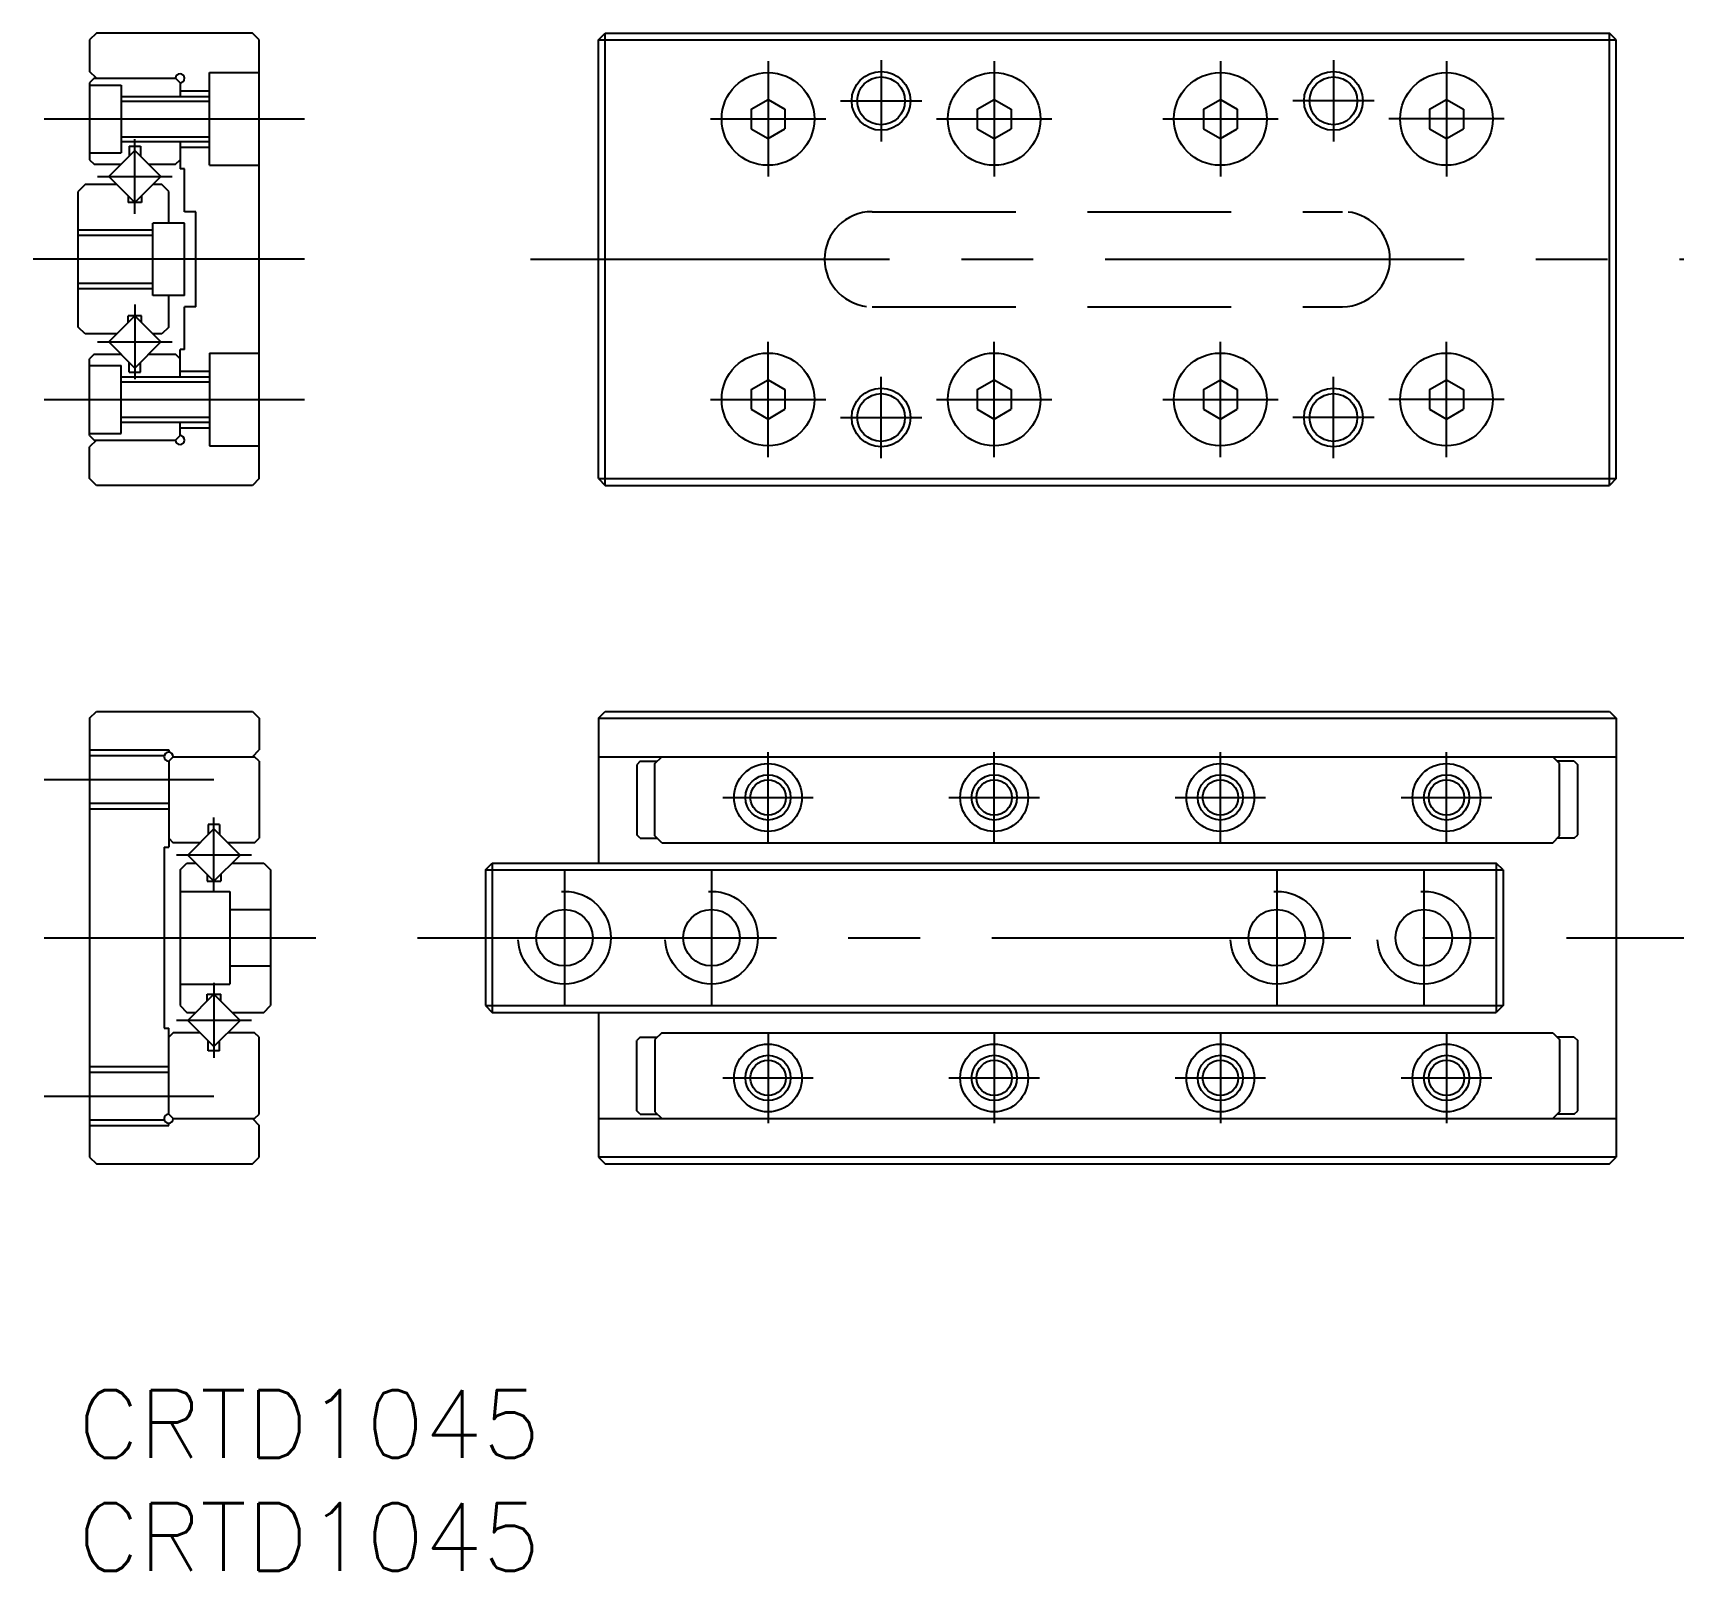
# Model space of a CAD drawing. Extents: x -2 to 71, y -8 to 60.
import ezdxf

# ---------------------------------------------------------------- set-up
doc = ezdxf.new("R2010")
doc.units = 0
doc.header["$LTSCALE"] = 0.5
doc.linetypes.add('CENTER', pattern=[50.8, 31.75, -6.35, 6.35, -6.35])
doc.linetypes.add('DASHED', pattern=[19.05, 12.7, -6.35])
for name, color, linetype in [('MSM_CENTER', 1, 'CENTER'), ('MSM_CONTINUOUS', 7, 'CONTINUOUS'), ('MSM_DASHED', 4, 'DASHED'), ('MSM_NARROW', 5, 'CONTINUOUS'), ('MSM_PART_NUMBER', 7, 'CONTINUOUS')]:
    doc.layers.add(name, color=color, linetype=linetype)
doc.styles.get("Standard").update_dxf_attribs({"font": 'txt.shx', "height": 3, "bigfont": 'bigfont.shx'})

# ---------------------------------------------------------------- blocks, each defined once
blk = doc.blocks.new('*U2')
at = {"layer": 'MSM_PART_NUMBER'}
blk.add_text('CRTD1045', height=3, dxfattribs=at).set_placement((0, -3))
blk = doc.blocks.new('*U3')
at = {"layer": 'MSM_PART_NUMBER'}
blk.add_text('CRTD1045', height=3, dxfattribs=at).set_placement((0, -8))

msp = doc.modelspace()

# ---------------------------------------------------------------- linework, layer by layer
at = {"layer": 'MSM_CENTER'}
for p, q in [((30.5, 58.75), (30.5, 53.65)), ((35.5, 58.8), (35.5, 55.2)), ((40.5, 58.75), (40.5, 53.65)), ((50.5, 58.75), (50.5, 53.65)), ((55.5, 58.8), (55.5, 55.2)), ((60.5, 58.75), (60.5, 53.65)), ((33.7, 57), (37.3, 57)), ((57.3, 57), (53.7, 57)), ((-1.5, 56.2), (10, 56.2)), ((27.95, 56.2), (33.05, 56.2)), ((37.95, 56.2), (43.05, 56.2)), ((47.95, 56.2), (53.05, 56.2)), ((63.05, 56.2), (57.95, 56.2)), ((2.5, 52), (2.5, 55.311)), ((0.845, 53.655), (4.155, 53.655)), ((10, 50), (-2, 50)), ((20, 50), (71, 50)), ((2.5, 48), (2.5, 44.689)), ((0.845, 46.345), (4.155, 46.345)), ((30.5, 41.25), (30.5, 46.35)), ((40.5, 41.25), (40.5, 46.35)), ((50.5, 41.25), (50.5, 46.35)), ((60.5, 41.25), (60.5, 46.35)), ((35.5, 41.2), (35.5, 44.8)), ((55.5, 41.2), (55.5, 44.8)), ((-1.5, 43.8), (10, 43.8)), ((27.95, 43.8), (33.05, 43.8)), ((37.95, 43.8), (43.05, 43.8)), ((47.95, 43.8), (53.05, 43.8)), ((63.05, 43.8), (57.95, 43.8)), ((33.7, 43), (37.3, 43)), ((57.3, 43), (53.7, 43)), ((30.5, 24.2), (30.5, 28.2)), ((40.5, 24.2), (40.5, 28.2)), ((50.5, 24.2), (50.5, 28.2)), ((60.5, 24.2), (60.5, 28.2)), ((-1.5, 27), (6, 27)), ((28.5, 26.2), (32.5, 26.2)), ((38.5, 26.2), (42.5, 26.2)), ((48.5, 26.2), (52.5, 26.2)), ((58.5, 26.2), (62.5, 26.2)), ((6, 22), (6, 25.311)), ((7.655, 23.655), (4.345, 23.655)), ((21.5, 23), (21.5, 17)), ((28, 23), (28, 17)), ((53, 23), (53, 17)), ((59.5, 23), (59.5, 17)), ((-1.5, 20), (10.5, 20)), ((15, 20), (71, 20)), ((6, 18), (6, 14.689)), ((7.655, 16.345), (4.345, 16.345)), ((30.5, 15.8), (30.5, 11.8)), ((40.5, 15.8), (40.5, 11.8)), ((50.5, 15.8), (50.5, 11.8)), ((60.5, 15.8), (60.5, 11.8)), ((28.5, 13.8), (32.5, 13.8)), ((38.5, 13.8), (42.5, 13.8)), ((48.5, 13.8), (52.5, 13.8)), ((58.5, 13.8), (62.5, 13.8)), ((-1.5, 13), (6, 13))]:
    msp.add_line(p, q, dxfattribs=at)
at = {"layer": 'MSM_CONTINUOUS'}
for p, q in [((0.8, 60), (0.5, 59.7)), ((7.7, 60), (0.8, 60)), ((8, 59.7), (7.7, 60)), ((23, 59.7), (23.3, 60)), ((23.3, 40), (23.3, 60)), ((23.3, 60), (67.7, 60)), ((34.4, 60), (34.4, 60)), ((67.7, 40), (67.7, 60)), ((68, 59.7), (67.7, 60)), ((0.5, 59.7), (0.5, 58.3)), ((8, 40.3), (8, 59.7)), ((23, 40.3), (23, 59.7)), ((23, 59.7), (68, 59.7)), ((68, 40.3), (68, 59.7)), ((0.8, 58), (0.5, 58.3)), ((0.7, 58), (0.5, 57.8)), ((0.5, 57.8), (0.5, 54.4)), ((0.5, 57.7), (1.9, 57.7)), ((0.7, 58), (4.3, 58)), ((1.9, 57.7), (1.9, 54.7)), ((4.5, 57.8), (4.3, 58)), ((4.5, 57.8), (4.5, 57.2)), ((5.8, 58.25), (8, 58.25)), ((5.8, 54.15), (5.8, 58.25)), ((1.9, 57.2), (5.8, 57.2)), ((4.5, 57.45), (5.8, 57.45)), ((29.75, 56.633), (30.5, 57.066)), ((30.5, 57.066), (31.25, 56.633)), ((39.75, 56.633), (40.5, 57.066)), ((40.5, 57.066), (41.25, 56.633)), ((49.75, 56.633), (50.5, 57.066)), ((50.5, 57.066), (51.25, 56.633)), ((59.75, 56.633), (60.5, 57.066)), ((60.5, 57.066), (61.25, 56.633)), ((29.75, 56.633), (29.75, 55.767)), ((31.25, 56.633), (31.25, 55.767)), ((39.75, 56.633), (39.75, 55.767)), ((41.25, 56.633), (41.25, 55.767)), ((49.75, 56.633), (49.75, 55.767)), ((51.25, 56.633), (51.25, 55.767)), ((59.75, 56.633), (59.75, 55.767)), ((61.25, 56.633), (61.25, 55.767)), ((29.75, 55.767), (30.5, 55.334)), ((30.5, 55.334), (31.25, 55.767)), ((39.75, 55.767), (40.5, 55.334)), ((40.5, 55.334), (41.25, 55.767)), ((49.75, 55.767), (50.5, 55.334)), ((50.5, 55.334), (51.25, 55.767)), ((59.75, 55.767), (60.5, 55.334)), ((60.5, 55.334), (61.25, 55.767)), ((2.5, 54.811), (1.345, 53.655)), ((1.9, 55.2), (5.8, 55.2)), ((2.25, 55), (2.75, 55)), ((2.25, 55), (2.25, 54.561)), ((2.5, 54.811), (3.655, 53.655)), ((2.75, 55), (2.75, 54.561)), ((4.5, 55.2), (4.5, 54)), ((4.5, 54.95), (5.8, 54.95)), ((0.5, 54.7), (1.9, 54.7)), ((0.5, 54.4), (0.7, 54.2)), ((0.7, 54.2), (1.889, 54.2)), ((3.111, 54.2), (4.3, 54.2)), ((4.3, 54.2), (4.5, 54.4)), ((5.8, 54.15), (8, 54.15)), ((0.3, 53.3), (0, 53)), ((1.7, 53.3), (0.3, 53.3)), ((2.5, 52.5), (1.345, 53.655)), ((3.655, 53.655), (2.5, 52.5)), ((3.7, 53.3), (3.3, 53.3)), ((4, 53), (3.7, 53.3)), ((4.7, 54), (4.5, 54)), ((4.7, 52.1), (4.7, 54)), ((0, 47), (0, 53)), ((2.2, 52.8), (2.2, 52.5)), ((2.8, 52.8), (2.8, 52.5)), ((4, 51.6), (4, 53)), ((2.8, 52.5), (2.2, 52.5)), ((5.2, 52.1), (4.7, 52.1)), ((5.2, 47.9), (5.2, 52.1)), ((3.3, 48.4), (3.3, 51.6)), ((4.7, 51.6), (3.3, 51.6)), ((4.7, 48.4), (4.7, 51.6)), ((0, 51.056), (3.3, 51.056)), ((0, 48.943), (3.3, 48.943)), ((4.7, 48.4), (3.3, 48.4)), ((4, 47), (4, 48.4)), ((2.5, 47.5), (1.345, 46.345)), ((2.8, 47.5), (2.2, 47.5)), ((2.2, 47.2), (2.2, 47.5)), ((3.655, 46.345), (2.5, 47.5)), ((2.8, 47.2), (2.8, 47.5)), ((5.2, 47.9), (4.7, 47.9)), ((4.7, 46), (4.7, 47.9)), ((0.3, 46.7), (0, 47)), ((4, 47), (3.7, 46.7)), ((1.7, 46.7), (0.3, 46.7)), ((2.5, 45.189), (1.345, 46.345)), ((2.5, 45.189), (3.655, 46.345)), ((3.7, 46.7), (3.3, 46.7)), ((4.7, 46), (4.5, 46)), ((4.5, 44.8), (4.5, 46)), ((0.7, 45.8), (0.5, 45.6)), ((0.5, 42.2), (0.5, 45.6)), ((0.5, 45.3), (1.9, 45.3)), ((0.7, 45.8), (1.889, 45.8)), ((1.9, 42.3), (1.9, 45.3)), ((2.25, 45), (2.25, 45.439)), ((2.75, 45), (2.75, 45.439)), ((3.111, 45.8), (4.3, 45.8)), ((4.5, 45.6), (4.3, 45.8)), ((5.8, 45.85), (8, 45.85)), ((5.8, 45.85), (5.8, 41.75)), ((1.9, 44.8), (5.8, 44.8)), ((2.25, 45), (2.75, 45)), ((4.5, 45.05), (5.8, 45.05)), ((29.75, 44.233), (30.5, 44.666)), ((30.5, 44.666), (31.25, 44.233)), ((39.75, 44.233), (40.5, 44.666)), ((40.5, 44.666), (41.25, 44.233)), ((49.75, 44.233), (50.5, 44.666)), ((50.5, 44.666), (51.25, 44.233)), ((59.75, 44.233), (60.5, 44.666)), ((60.5, 44.666), (61.25, 44.233)), ((29.75, 44.233), (29.75, 43.367)), ((31.25, 44.233), (31.25, 43.367)), ((39.75, 44.233), (39.75, 43.367)), ((41.25, 44.233), (41.25, 43.367)), ((49.75, 44.233), (49.75, 43.367)), ((51.25, 44.233), (51.25, 43.367)), ((59.75, 44.233), (59.75, 43.367)), ((61.25, 44.233), (61.25, 43.367)), ((29.75, 43.367), (30.5, 42.934)), ((30.5, 42.934), (31.25, 43.367)), ((39.75, 43.367), (40.5, 42.934)), ((40.5, 42.934), (41.25, 43.367)), ((49.75, 43.367), (50.5, 42.934)), ((50.5, 42.934), (51.25, 43.367)), ((59.75, 43.367), (60.5, 42.934)), ((60.5, 42.934), (61.25, 43.367)), ((1.9, 42.8), (5.8, 42.8)), ((4.5, 42.2), (4.5, 42.8)), ((4.5, 42.55), (5.8, 42.55)), ((0.5, 42.3), (1.9, 42.3)), ((0.5, 42.2), (0.7, 42)), ((0.8, 42), (0.5, 41.7)), ((0.5, 40.3), (0.5, 41.7)), ((0.7, 42), (4.3, 42)), ((4.5, 42.2), (4.3, 42)), ((5.8, 41.75), (8, 41.75)), ((0.8, 40), (0.5, 40.3)), ((8, 40.3), (7.7, 40)), ((23, 40.3), (68, 40.3)), ((23, 40.3), (23.3, 40)), ((68, 40.3), (67.7, 40)), ((7.7, 40), (0.8, 40)), ((23.3, 40), (67.7, 40)), ((0.5, 29.7), (0.8, 30)), ((0.8, 30), (7.7, 30)), ((7.7, 30), (8, 29.7)), ((23, 29.7), (23.3, 30)), ((23.3, 30), (67.7, 30)), ((67.7, 30), (68, 29.7)), ((0.5, 29.7), (0.5, 10.3)), ((8, 29.7), (8, 28.3)), ((23, 29.7), (23, 23.3)), ((23, 29.7), (68, 29.7)), ((68, 29.7), (68, 10.3)), ((0.5, 28.056), (3.808, 28.056)), ((4, 28.3), (4, 28.2)), ((4.2, 28), (4, 27.8)), ((4, 27.8), (4, 24)), ((4.2, 28), (7.8, 28)), ((7.7, 28), (8, 28.3)), ((8, 27.8), (7.8, 28)), ((8, 27.8), (8, 24.4)), ((23, 28), (68, 28)), ((24.85, 27.8), (24.7, 27.65)), ((24.85, 27.8), (25.6, 27.8)), ((25.5, 27.7), (25.8, 28)), ((65.5, 27.7), (65.2, 28)), ((66.15, 27.8), (65.4, 27.8)), ((66.15, 27.8), (66.3, 27.65)), ((24.7, 27.65), (24.7, 24.55)), ((25.5, 24.5), (25.5, 27.7)), ((65.5, 24.5), (65.5, 27.7)), ((66.3, 24.55), (66.3, 27.65)), ((0.5, 25.943), (4, 25.943)), ((5.75, 25), (5.75, 24.561)), ((6.25, 25), (5.75, 25)), ((6.25, 25), (6.25, 24.561)), ((4, 24.4), (4.2, 24.2)), ((5.389, 24.2), (4.2, 24.2)), ((6, 24.811), (4.845, 23.655)), ((6, 24.811), (7.155, 23.655)), ((7.8, 24.2), (6.611, 24.2)), ((7.8, 24.2), (8, 24.4)), ((24.85, 24.4), (24.7, 24.55)), ((24.85, 24.4), (25.6, 24.4)), ((25.8, 24.2), (25.5, 24.5)), ((25.8, 24.2), (65.2, 24.2)), ((65.2, 24.2), (65.5, 24.5)), ((66.15, 24.4), (65.4, 24.4)), ((66.15, 24.4), (66.3, 24.55)), ((3.8, 24), (3.8, 16)), ((3.8, 24), (4, 24)), ((4.845, 23.655), (6, 22.5)), ((6, 22.5), (7.155, 23.655)), ((4.5, 23), (4.8, 23.3)), ((4.5, 23), (4.5, 17)), ((4.8, 23.3), (5.2, 23.3)), ((5.7, 22.8), (5.7, 22.5)), ((6.3, 22.8), (6.3, 22.5)), ((6.8, 23.3), (8.2, 23.3)), ((8.2, 23.3), (8.5, 23)), ((8.5, 23), (8.5, 17)), ((18, 23), (18.3, 23.3)), ((18, 23), (63, 23)), ((18, 23), (18, 17)), ((18.3, 23.3), (62.7, 23.3)), ((18.3, 23.3), (18.3, 16.7)), ((62.7, 23.3), (62.7, 16.7)), ((63, 23), (62.7, 23.3)), ((63, 23), (63, 17)), ((4.5, 22.05), (6.7, 22.05)), ((5.7, 22.5), (6.3, 22.5)), ((6.7, 22.05), (6.7, 17.95)), ((6.7, 21.25), (8.5, 21.25)), ((6.7, 18.75), (8.5, 18.75)), ((4.5, 17.95), (6.7, 17.95)), ((4.5, 17), (4.8, 16.7)), ((4.845, 16.345), (6, 17.5)), ((5.7, 17.2), (5.7, 17.5)), ((5.7, 17.5), (6.3, 17.5)), ((6, 17.5), (7.155, 16.345)), ((6.3, 17.2), (6.3, 17.5)), ((8.2, 16.7), (8.5, 17)), ((18, 17), (63, 17)), ((18, 17), (18.3, 16.7)), ((63, 17), (62.7, 16.7)), ((4.8, 16.7), (5.2, 16.7)), ((6, 15.189), (4.845, 16.345)), ((6, 15.189), (7.155, 16.345)), ((6.8, 16.7), (8.2, 16.7)), ((18.3, 16.7), (62.7, 16.7)), ((23, 16.7), (23, 10.3)), ((3.8, 16), (4, 16)), ((4, 12.2), (4, 16)), ((4.2, 15.8), (4, 15.6)), ((5.389, 15.8), (4.2, 15.8)), ((5.75, 15), (5.75, 15.439)), ((6.25, 15), (6.25, 15.439)), ((7.8, 15.8), (6.611, 15.8)), ((8, 15.6), (7.8, 15.8)), ((8, 12.2), (8, 15.6)), ((24.85, 15.6), (24.7, 15.45)), ((24.7, 12.35), (24.7, 15.45)), ((24.85, 15.6), (25.6, 15.6)), ((25.8, 15.8), (25.5, 15.5)), ((25.5, 15.5), (25.5, 12.3)), ((25.8, 15.8), (65.2, 15.8)), ((65.2, 15.8), (65.5, 15.5)), ((66.15, 15.6), (65.4, 15.6)), ((65.5, 15.5), (65.5, 12.3)), ((66.15, 15.6), (66.3, 15.45)), ((66.3, 12.35), (66.3, 15.45)), ((6.25, 15), (5.75, 15)), ((0.5, 14.056), (4, 14.056)), ((0.5, 11.943), (3.808, 11.943)), ((4, 12.2), (4.2, 12)), ((4, 11.7), (4, 11.8)), ((4.2, 12), (7.8, 12)), ((7.7, 12), (8, 11.7)), ((7.8, 12), (8, 12.2)), ((8, 10.3), (8, 11.7)), ((23, 12), (68, 12)), ((24.85, 12.2), (24.7, 12.35)), ((24.85, 12.2), (25.6, 12.2)), ((25.5, 12.3), (25.8, 12)), ((65.5, 12.3), (65.2, 12)), ((66.15, 12.2), (65.4, 12.2)), ((66.15, 12.2), (66.3, 12.35)), ((0.5, 10.3), (0.8, 10)), ((7.7, 10), (8, 10.3)), ((23, 10.3), (23.3, 10)), ((68, 10.3), (23, 10.3)), ((67.7, 10), (68, 10.3)), ((0.8, 10), (7.7, 10)), ((23.3, 10), (67.7, 10))]:
    msp.add_line(p, q, dxfattribs=at)
for centre, radius in [((30.5, 56.2), 2.05), ((35.5, 57), 1.056), ((40.5, 56.2), 2.05), ((50.5, 56.2), 2.05), ((55.5, 57), 1.056), ((60.5, 56.2), 2.05), ((30.5, 43.8), 2.05), ((40.5, 43.8), 2.05), ((50.5, 43.8), 2.05), ((60.5, 43.8), 2.05), ((35.5, 43), 1.056), ((55.5, 43), 1.056), ((30.5, 26.2), 1.5), ((30.5, 26.2), 1), ((40.5, 26.2), 1.5), ((40.5, 26.2), 1), ((50.5, 26.2), 1.5), ((50.5, 26.2), 1), ((60.5, 26.2), 1.5), ((60.5, 26.2), 1), ((21.5, 20), 1.25), ((28, 20), 1.25), ((53, 20), 1.25), ((59.5, 20), 1.25), ((30.5, 13.8), 1.5), ((30.5, 13.8), 1), ((40.5, 13.8), 1.5), ((40.5, 13.8), 1), ((50.5, 13.8), 1.5), ((50.5, 13.8), 1), ((60.5, 13.8), 1.5), ((60.5, 13.8), 1)]:
    msp.add_circle(centre, radius, dxfattribs=at)
for centre, start, end in [((4.5, 58), 270, 180), ((4.5, 42), 180, 90), ((4, 28), 0, 270), ((4, 12), 90, 0)]:
    msp.add_arc(centre, 0.2, start, end, dxfattribs=at)
at = {"layer": 'MSM_DASHED'}
for p, q in [((35.1, 52.1), (55.9, 52.1)), ((35.1, 47.9), (55.9, 47.9))]:
    msp.add_line(p, q, dxfattribs=at)
for centre in [(21.5, 20), (28, 20), (53, 20), (59.5, 20)]:
    msp.add_circle(centre, 2.05, dxfattribs=at)
for centre, start, end in [((35.1, 50), 90, 270), ((55.9, 50), 270, 90)]:
    msp.add_arc(centre, 2.1, start, end, dxfattribs=at)
at = {"layer": 'MSM_NARROW'}
for p, q in [((1.9, 56.983), (5.8, 56.983)), ((1.9, 55.416), (5.8, 55.416)), ((0, 51.3), (3.3, 51.3)), ((0, 48.7), (3.3, 48.7)), ((1.9, 44.583), (5.8, 44.583)), ((1.9, 43.016), (5.8, 43.016)), ((0.5, 28.3), (4, 28.3)), ((0.5, 25.7), (4, 25.7)), ((0.5, 14.3), (4, 14.3)), ((0.5, 11.7), (4, 11.7))]:
    msp.add_line(p, q, dxfattribs=at)
for centre, radius in [((35.5, 57), 1.3), ((55.5, 57), 1.3), ((35.5, 43), 1.3), ((55.5, 43), 1.3), ((30.5, 26.2), 0.783), ((40.5, 26.2), 0.783), ((50.5, 26.2), 0.783), ((60.5, 26.2), 0.783), ((30.5, 13.8), 0.783), ((40.5, 13.8), 0.783), ((50.5, 13.8), 0.783), ((60.5, 13.8), 0.783)]:
    msp.add_circle(centre, radius, dxfattribs=at)

# ---------------------------------------------------------------- block references
at = {"layer": 'MSM_CONTINUOUS'}
for name in ['*U2', '*U3']:
    msp.add_blockref(name, (0, 0), dxfattribs=at)

doc.saveas('drawing.dxf')
